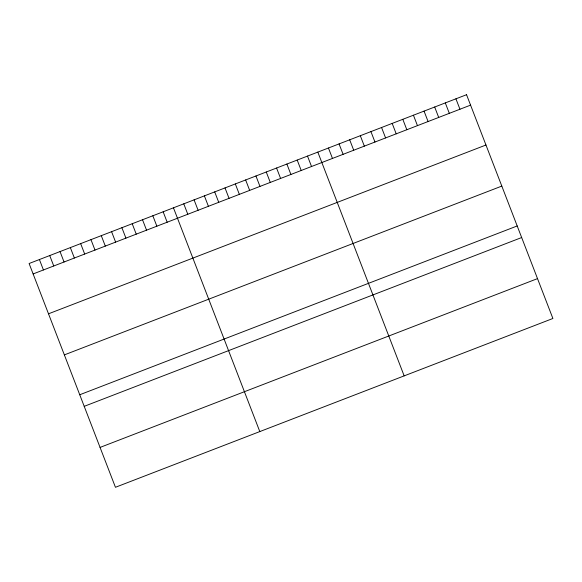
<?xml version="1.0" encoding="UTF-8"?>
<svg xmlns="http://www.w3.org/2000/svg" width="582" height="582" viewBox="0 0 582 582"><rect width="100%" height="100%" fill="white"/><g stroke="black" fill="none" stroke-linecap="round" stroke-linejoin="round"><path stroke-width="0.87" d="M33.123 273.94L470.576 105.138M48.51 313.807L485.963 145.013M64.362 354.889L501.815 186.087M79.741 394.756L517.194 225.962M84.208 406.338L521.668 237.536M100.06 447.42L537.513 278.618M455.932 98.816L459.955 109.241M445.303 102.912L449.326 113.337M434.681 107.015L438.704 117.44M424.06 111.111L428.083 121.536M413.431 115.214L417.461 125.639M402.809 119.31L406.833 129.735M392.188 123.413L396.211 133.838M381.559 127.509L385.59 137.934M370.938 131.612L374.961 142.037M360.316 135.708L364.339 146.133M349.687 139.811L353.718 150.236M339.066 143.907L343.089 154.332M328.444 148.01L332.468 158.435M317.823 152.106L404.163 375.877M307.507 156.085L311.53 166.51M297.198 160.065L301.221 170.49M286.882 164.044L290.905 174.469M276.574 168.023L280.597 178.448M266.265 172.003L270.288 182.428M255.949 175.982L259.972 186.407M245.64 179.954L249.663 190.387M235.332 183.934L239.355 194.366M225.016 187.913L229.039 198.346M214.707 191.893L218.73 202.325M204.391 195.872L208.414 206.297M194.082 199.852L198.106 210.277M183.774 203.831L187.797 214.256M173.458 207.81L259.805 431.582M163.149 211.79L167.172 222.215M152.84 215.769L156.864 226.194M142.525 219.749L146.548 230.174M132.216 223.728L136.239 234.153M121.9 227.708L125.923 238.133M111.591 231.68L115.614 242.112M101.283 235.659L105.306 246.091M90.967 239.638L94.99 250.071M80.658 243.618L84.681 254.05M70.349 247.597L74.372 258.022M60.033 251.577L64.056 262.002M49.725 255.556L53.748 265.981M39.409 259.536L43.432 269.961M466.553 94.713L29.1 263.515L115.447 487.287L552.9 318.485L466.553 94.713"/></g></svg>
